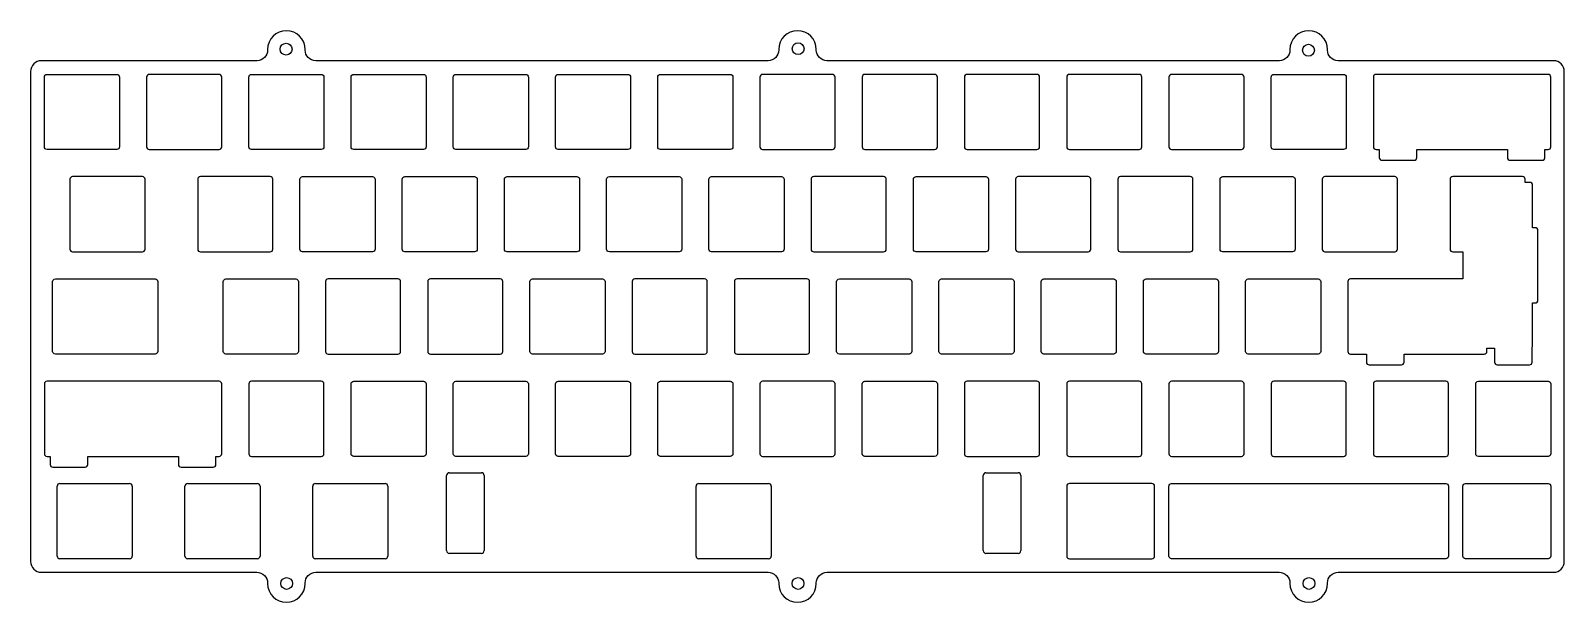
# Model space of a CAD drawing. Header units: millimetres. Extents: x -4 to 282, y -303 to -196.
import ezdxf

# ---------------------------------------------------------------- set-up
doc = ezdxf.new("R2010")
doc.units = ezdxf.units.MM
doc.layers.get('0').update_dxf_attribs({"linetype": 'CONTINUOUS'})

msp = doc.modelspace()

# ---------------------------------------------------------------- linework, layer by layer
for p, q in [((73.47, -292.93), (73.47, -278.93)), ((73.97, -278.43), (79.97, -278.43)), ((80.47, -278.93), (80.47, -292.93)), ((173.47, -292.93), (173.47, -278.93)), ((173.97, -278.43), (179.97, -278.43)), ((180.47, -278.93), (180.47, -292.93)), ((0.91, -293.93), (0.91, -280.93)), ((1.41, -280.43), (14.41, -280.43)), ((14.91, -280.93), (14.91, -293.93)), ((24.72, -293.93), (24.72, -280.93)), ((25.22, -280.43), (38.22, -280.43)), ((38.72, -280.93), (38.72, -293.93)), ((48.53, -293.93), (48.53, -280.93)), ((49.03, -280.43), (62.03, -280.43)), ((62.53, -280.93), (62.53, -293.93)), ((119.97, -293.93), (119.97, -280.93)), ((120.47, -280.43), (133.47, -280.43)), ((133.97, -280.93), (133.97, -293.93)), ((79.97, -293.43), (73.97, -293.43)), ((179.97, -293.43), (173.97, -293.43)), ((14.41, -294.43), (1.41, -294.43)), ((38.22, -294.43), (25.22, -294.43)), ((62.03, -294.43), (49.03, -294.43)), ((133.47, -294.43), (120.47, -294.43))]:
    msp.add_line(p, q)
for points in [[(144.35, -201.7, -0.410949), (142.37, -199.7), (142.37, -199.6, 1), (135.37, -199.6), (135.37, -199.7, -0.410949), (133.4, -201.7), (49.1, -201.7, -0.410949), (47.12, -199.7), (47.12, -199.6, 1), (40.12, -199.6), (40.12, -199.7, -0.410949), (38.15, -201.7), (-2.03, -201.7, 0.414214), (-4.03, -203.7), (-4.03, -294.95, 0.414214), (-2.03, -296.95), (38.12, -296.95, -0.414214), (40.12, -298.95), (40.12, -299.05, 1), (47.12, -299.05), (47.12, -298.95, -0.414214), (49.12, -296.95), (133.38, -296.95, -0.414214), (135.37, -298.95), (135.37, -299.05, 1), (142.37, -299.05), (142.37, -298.95, -0.414214), (144.37, -296.95), (228.62, -296.95, -0.414214), (230.62, -298.95), (230.62, -299.05, 1), (237.62, -299.05), (237.62, -298.95, -0.414214), (239.62, -296.95), (279.75, -296.95, 0.414214), (281.75, -294.95), (281.75, -203.7, 0.414214), (279.75, -201.7), (239.6, -201.7, -0.410949), (237.62, -199.7), (237.62, -199.6, 1), (230.62, -199.6), (230.62, -199.7, -0.410949), (228.65, -201.7)], [(-0.98, -218.23, -0.414214), (-1.48, -217.73), (-1.48, -204.73, -0.414214), (-0.98, -204.23), (12.02, -204.23, -0.414214), (12.52, -204.73), (12.52, -217.73, -0.414214), (12.02, -218.23)], [(31.07, -204.23), (18.07, -204.23, 0.414214), (17.57, -204.73), (17.57, -217.73, 0.414214), (18.07, -218.23), (31.07, -218.23, 0.414214), (31.57, -217.73), (31.57, -204.73, 0.414214)], [(37.12, -218.23, -0.414214), (36.62, -217.73), (36.62, -204.73, -0.414214), (37.12, -204.23), (50.12, -204.23, -0.414214), (50.62, -204.73), (50.62, -217.73, -0.414214), (50.12, -218.23)], [(55.67, -204.73, -0.414214), (56.17, -204.23), (69.17, -204.23, -0.414214), (69.67, -204.73), (69.67, -217.73, -0.414214), (69.17, -218.23), (56.17, -218.23, -0.414214), (55.67, -217.73)], [(88.72, -217.73, -0.414214), (88.22, -218.23), (75.22, -218.23, -0.414214), (74.72, -217.73), (74.72, -204.73, -0.414214), (75.22, -204.23), (88.22, -204.23, -0.414214), (88.72, -204.73)], [(93.77, -204.73, -0.414214), (94.27, -204.23), (107.27, -204.23, -0.414214), (107.77, -204.73), (107.77, -217.73, -0.414214), (107.27, -218.23), (94.27, -218.23, -0.414214), (93.77, -217.73)], [(112.82, -204.73, -0.414214), (113.32, -204.23), (126.32, -204.23, -0.414214), (126.82, -204.73), (126.82, -217.73, -0.414214), (126.32, -218.23), (113.32, -218.23, -0.414214), (112.82, -217.73)], [(145.37, -204.23), (132.37, -204.23, 0.414214), (131.87, -204.73), (131.87, -217.73, 0.414214), (132.37, -218.23), (145.37, -218.23, 0.414214), (145.87, -217.73), (145.87, -204.73, 0.414214)], [(164.42, -204.23), (151.42, -204.23, 0.414214), (150.92, -204.73), (150.92, -217.73, 0.414214), (151.42, -218.23), (164.42, -218.23, 0.414214), (164.92, -217.73), (164.92, -204.73, 0.414214)], [(183.47, -204.23), (170.47, -204.23, 0.414214), (169.97, -204.73), (169.97, -217.73, 0.414214), (170.47, -218.23), (183.47, -218.23, 0.414214), (183.97, -217.73), (183.97, -204.73, 0.414214)], [(202.52, -204.23), (189.52, -204.23, 0.414214), (189.02, -204.73), (189.02, -217.73, 0.414214), (189.52, -218.23), (202.52, -218.23, 0.414214), (203.02, -217.73), (203.02, -204.73, 0.414214)], [(221.57, -204.23), (208.57, -204.23, 0.414214), (208.07, -204.73), (208.07, -217.73, 0.414214), (208.57, -218.23), (221.57, -218.23, 0.414214), (222.07, -217.73), (222.07, -204.73, 0.414214)], [(241.12, -217.73, -0.414214), (240.62, -218.23), (227.62, -218.23, -0.414214), (227.12, -217.73), (227.12, -204.73, -0.414214), (227.62, -204.23), (240.62, -204.23, -0.414214), (241.12, -204.73)], [(278.73, -204.23), (246.68, -204.23, 0.414214), (246.17, -204.73), (246.17, -217.73, 0.414214), (246.68, -218.23), (247.26, -218.23), (247.26, -219.73, 0.414214), (247.76, -220.23), (253.76, -220.23, 0.414214), (254.26, -219.73), (254.26, -218.23), (271.14, -218.23), (271.14, -219.73, 0.414214), (271.64, -220.23), (277.64, -220.23, 0.414214), (278.14, -219.73), (278.14, -218.23), (278.73, -218.23, 0.414214), (279.23, -217.73), (279.23, -204.73, 0.414214)], [(3.79, -237.28), (16.79, -237.28, 0.414214), (17.29, -236.78), (17.29, -223.78, 0.414214), (16.79, -223.28), (3.79, -223.28, 0.414214), (3.29, -223.78), (3.29, -236.78, 0.414214)], [(40.6, -223.28), (27.6, -223.28, 0.414214), (27.1, -223.78), (27.1, -236.78, 0.414214), (27.6, -237.28), (40.6, -237.28, 0.414214), (41.1, -236.78), (41.1, -223.78, 0.414214)], [(60.15, -236.78, -0.414214), (59.65, -237.28), (46.65, -237.28, -0.414214), (46.15, -236.78), (46.15, -223.78, -0.414214), (46.65, -223.28), (59.65, -223.28, -0.414214), (60.15, -223.78)], [(79.2, -236.78, -0.414214), (78.7, -237.28), (65.7, -237.28, -0.414214), (65.2, -236.78), (65.2, -223.78, -0.414214), (65.7, -223.28), (78.7, -223.28, -0.414214), (79.2, -223.78)], [(97.75, -223.28, -0.414214), (98.25, -223.78), (98.25, -236.78, -0.414214), (97.75, -237.28), (84.75, -237.28, -0.414214), (84.25, -236.78), (84.25, -223.78, -0.414214), (84.75, -223.28)], [(103.8, -237.28, -0.414214), (103.3, -236.78), (103.3, -223.78, -0.414214), (103.8, -223.28), (116.8, -223.28, -0.414214), (117.3, -223.78), (117.3, -236.78, -0.414214), (116.8, -237.28)], [(122.35, -223.78, -0.414214), (122.85, -223.28), (135.85, -223.28, -0.414214), (136.35, -223.78), (136.35, -236.78, -0.414214), (135.85, -237.28), (122.85, -237.28, -0.414214), (122.35, -236.78)], [(141.9, -237.28), (154.9, -237.28, 0.414214), (155.4, -236.78), (155.4, -223.78, 0.414214), (154.9, -223.28), (141.9, -223.28, 0.414214), (141.4, -223.78), (141.4, -236.78, 0.414214)], [(160.45, -223.78, -0.414214), (160.95, -223.28), (173.95, -223.28, -0.414214), (174.45, -223.78), (174.45, -236.78, -0.414214), (173.95, -237.28), (160.95, -237.28, -0.414214), (160.45, -236.78)], [(193, -223.28), (180, -223.28, 0.414214), (179.5, -223.78), (179.5, -236.78, 0.414214), (180, -237.28), (193, -237.28, 0.414214), (193.5, -236.78), (193.5, -223.78, 0.414214)], [(199.05, -237.28), (212.05, -237.28, 0.414214), (212.55, -236.78), (212.55, -223.78, 0.414214), (212.05, -223.28), (199.05, -223.28, 0.414214), (198.55, -223.78), (198.55, -236.78, 0.414214)], [(217.6, -223.78, -0.414214), (218.1, -223.28), (231.1, -223.28, -0.414214), (231.6, -223.78), (231.6, -236.78, -0.414214), (231.1, -237.28), (218.1, -237.28, -0.414214), (217.6, -236.78)], [(250.15, -223.28), (237.15, -223.28, 0.414214), (236.65, -223.78), (236.65, -236.78, 0.414214), (237.15, -237.28), (250.15, -237.28, 0.414214), (250.65, -236.78), (250.65, -223.78, 0.414214)], [(262.84, -242.33), (241.91, -242.33, 0.414214), (241.41, -242.83), (241.41, -255.83, 0.414214), (241.91, -256.33), (244.88, -256.33), (244.88, -257.83, 0.414214), (245.38, -258.33), (251.38, -258.33, 0.414214), (251.88, -257.83), (251.88, -256.33), (266.82, -256.33, 0.414214), (267.32, -255.83), (267.32, -255.24), (268.76, -255.24), (268.76, -257.83, 0.414214), (269.26, -258.33), (275.26, -258.33, 0.414214), (275.76, -257.83), (275.76, -255.02, 0.150834), (275.84, -254.74), (275.84, -246.8), (276.34, -246.8, 0.414214), (276.84, -246.3), (276.84, -233.3, 0.414214), (276.34, -232.8), (275.84, -232.8), (275.84, -224.86, 0.414214), (275.34, -224.36), (274.46, -224.36), (274.46, -223.78, 0.414214), (273.96, -223.28), (260.96, -223.28, 0.414214), (260.46, -223.78), (260.46, -236.78, 0.414214), (260.96, -237.28), (262.84, -237.28)], [(6.16, -242.33, -0.005579), (6.17, -242.33), (19.17, -242.33, -0.414214), (19.67, -242.83), (19.67, -255.83, -0.414214), (19.17, -256.33), (0.57, -256.33, -0.414214), (0.07, -255.83), (0.07, -242.83, -0.414214), (0.57, -242.33), (1.57, -242.33, -0.005579), (1.58, -242.33)], [(31.86, -242.83, -0.414214), (32.36, -242.33), (45.36, -242.33, -0.414214), (45.86, -242.83), (45.86, -255.83, -0.414214), (45.36, -256.33), (32.36, -256.33, -0.414214), (31.86, -255.83)], [(51.41, -256.33), (64.41, -256.33, 0.414214), (64.91, -255.83), (64.91, -242.83, 0.414214), (64.41, -242.33), (51.41, -242.33, 0.414214), (50.91, -242.83), (50.91, -255.83, 0.414214)], [(70.46, -256.33), (83.46, -256.33, 0.414214), (83.96, -255.83), (83.96, -242.83, 0.414214), (83.46, -242.33), (70.46, -242.33, 0.414214), (69.96, -242.83), (69.96, -255.83, 0.414214)], [(103.01, -255.83, -0.414214), (102.51, -256.33), (89.51, -256.33, -0.414214), (89.01, -255.83), (89.01, -242.83, -0.414214), (89.51, -242.33), (102.51, -242.33, -0.414214), (103.01, -242.83)], [(108.56, -256.33), (121.56, -256.33, 0.414214), (122.06, -255.83), (122.06, -242.83, 0.414214), (121.56, -242.33), (108.56, -242.33, 0.414214), (108.06, -242.83), (108.06, -255.83, 0.414214)], [(127.11, -242.83), (127.11, -255.83, 0.414214), (127.61, -256.33), (140.61, -256.33, 0.414214), (141.11, -255.83), (141.11, -242.83, 0.414214), (140.61, -242.33), (127.61, -242.33, 0.414214)], [(159.66, -242.33, -0.414214), (160.16, -242.83), (160.16, -255.83, -0.414214), (159.66, -256.33), (146.66, -256.33, -0.414214), (146.16, -255.83), (146.16, -242.83, -0.414214), (146.66, -242.33)], [(165.21, -242.83, -0.414214), (165.71, -242.33), (178.71, -242.33, -0.414214), (179.21, -242.83), (179.21, -255.83, -0.414214), (178.71, -256.33), (165.71, -256.33, -0.414214), (165.21, -255.83)], [(197.76, -242.33, -0.414214), (198.26, -242.83), (198.26, -255.83, -0.414214), (197.76, -256.33), (184.76, -256.33, -0.414214), (184.26, -255.83), (184.26, -242.83, -0.414214), (184.76, -242.33)], [(203.31, -242.83, -0.414214), (203.81, -242.33), (216.81, -242.33, -0.414214), (217.31, -242.83), (217.31, -255.83, -0.414214), (216.81, -256.33), (203.81, -256.33, -0.414214), (203.31, -255.83)], [(236.36, -255.83, -0.414214), (235.86, -256.33), (222.86, -256.33, -0.414214), (222.36, -255.83), (222.36, -242.83, -0.414214), (222.86, -242.33), (235.86, -242.33, -0.414214), (236.36, -242.83)], [(31.57, -274.88), (31.57, -261.88, 0.414214), (31.07, -261.38), (-0.98, -261.38, 0.414214), (-1.48, -261.88), (-1.48, -274.88, 0.414214), (-0.98, -275.38), (-0.39, -275.38), (-0.39, -276.88, 0.414214), (0.11, -277.38), (6.11, -277.38, 0.414214), (6.61, -276.88), (6.61, -275.38), (23.49, -275.38), (23.49, -276.88, 0.414214), (23.99, -277.38), (29.99, -277.38, 0.414214), (30.49, -276.88), (30.49, -275.38), (31.07, -275.38, 0.414214)], [(50.62, -274.88), (50.62, -261.88, 0.414214), (50.12, -261.38), (37.12, -261.38, 0.414214), (36.62, -261.88), (36.62, -274.88, 0.414214), (37.12, -275.38), (50.12, -275.38, 0.414214)], [(69.17, -261.38, -0.414214), (69.67, -261.88), (69.67, -274.88, -0.414214), (69.17, -275.38), (56.17, -275.38, -0.414214), (55.67, -274.88), (55.67, -261.88, -0.414214), (56.17, -261.38)], [(75.22, -275.38, -0.414214), (74.72, -274.88), (74.72, -261.88, -0.414214), (75.22, -261.38), (88.22, -261.38, -0.414214), (88.72, -261.88), (88.72, -274.88, -0.414214), (88.22, -275.38)], [(107.27, -261.38, -0.414214), (107.77, -261.88), (107.77, -274.88, -0.414214), (107.27, -275.38), (94.27, -275.38, -0.414214), (93.77, -274.88), (93.77, -261.88, -0.414214), (94.27, -261.38)], [(112.82, -261.88, -0.414214), (113.32, -261.38), (126.32, -261.38, -0.414214), (126.82, -261.88), (126.82, -274.88, -0.414214), (126.32, -275.38), (113.32, -275.38, -0.414214), (112.82, -274.88)], [(131.87, -261.88), (131.87, -274.88, 0.414214), (132.37, -275.38), (145.37, -275.38, 0.414214), (145.87, -274.88), (145.87, -261.88, 0.414214), (145.37, -261.38), (132.37, -261.38, 0.414214)], [(164.42, -261.38, -0.414214), (164.92, -261.88), (164.92, -274.88, -0.414214), (164.42, -275.38), (151.42, -275.38, -0.414214), (150.92, -274.88), (150.92, -261.88, -0.414214), (151.42, -261.38)], [(170.47, -275.38), (183.47, -275.38, 0.414214), (183.97, -274.88), (183.97, -261.88, 0.414214), (183.47, -261.38), (170.47, -261.38, 0.414214), (169.97, -261.88), (169.97, -274.88, 0.414214)], [(189.02, -261.88), (189.02, -274.88, 0.414214), (189.52, -275.38), (202.52, -275.38, 0.414214), (203.02, -274.88), (203.02, -261.88, 0.414214), (202.52, -261.38), (189.52, -261.38, 0.414214)], [(208.07, -261.88), (208.07, -274.88, 0.414214), (208.57, -275.38), (221.57, -275.38, 0.414214), (222.07, -274.88), (222.07, -261.88, 0.414214), (221.57, -261.38), (208.57, -261.38, 0.414214)], [(241.12, -274.88), (241.12, -261.88, 0.414214), (240.62, -261.38), (227.62, -261.38, 0.414214), (227.12, -261.88), (227.12, -274.88, 0.414214), (227.62, -275.38), (240.62, -275.38, 0.414214)], [(246.17, -261.88), (246.17, -274.88, 0.414214), (246.68, -275.38), (259.68, -275.38, 0.414214), (260.17, -274.88), (260.17, -261.88, 0.414214), (259.68, -261.38), (246.68, -261.38, 0.414214)], [(279.23, -274.88, -0.414214), (278.73, -275.38), (265.73, -275.38, -0.414214), (265.23, -274.88), (265.23, -261.88, -0.414214), (265.73, -261.38), (278.73, -261.38, -0.414214), (279.23, -261.88)], [(189.52, -294.43), (204.91, -294.43, 0.414214), (205.41, -293.93), (205.41, -280.93, 0.414214), (204.91, -280.43), (189.52, -280.43, 0.414214), (189.02, -280.93), (189.02, -293.93, 0.414214)], [(208.07, -280.93, -0.414214), (208.57, -280.43), (259.68, -280.43, -0.414214), (260.17, -280.93), (260.17, -293.93, -0.414214), (259.68, -294.43), (208.57, -294.43, -0.414214), (208.07, -293.93)], [(262.84, -280.93, -0.414214), (263.34, -280.43), (278.73, -280.43, -0.414214), (279.23, -280.93), (279.23, -293.93, -0.414214), (278.73, -294.43), (263.34, -294.43, -0.414214), (262.84, -293.93)]]:
    msp.add_lwpolyline(points, format="xyb", close=True)
for centre in [(43.57, -199.54), (138.98, -199.46), (234.07, -199.74), (43.67, -299.04), (138.97, -299.04), (234.17, -299.04)]:
    msp.add_circle(centre, 1.1)
for centre, start, end in [((73.97, -278.93), 90, 180), ((79.97, -278.93), 89.9163, 90), ((79.97, -278.93), 0, 90), ((173.97, -278.93), 90, 180), ((179.97, -278.93), 0, 90), ((179.97, -278.93), 89.9163, 90), ((1.41, -280.93), 90, 180), ((14.41, -280.93), 89.9163, 90), ((14.41, -280.93), 0, 90), ((25.22, -280.93), 90, 180), ((38.22, -280.93), 89.9163, 90), ((38.22, -280.93), 0, 90), ((49.03, -280.93), 90, 180), ((62.03, -280.93), 89.9163, 90), ((62.03, -280.93), 0, 90), ((120.47, -280.93), 90, 180), ((133.47, -280.93), 89.9163, 90), ((133.47, -280.93), 0, 90), ((1.41, -293.93), 180, 270), ((14.41, -293.93), -90, 0), ((25.22, -293.93), 180, 270), ((38.22, -293.93), -90, 0), ((49.03, -293.93), 180, 270), ((62.03, -293.93), -90, 0), ((73.97, -292.93), 180, 270), ((79.97, -292.93), -90, 0), ((79.97, -292.93), 270, 270.0837), ((120.47, -293.93), 180, 270), ((133.47, -293.93), -90, 0), ((173.97, -292.93), 180, 270), ((179.97, -292.93), -90, 0), ((179.97, -292.93), 270, 270.0837), ((14.41, -293.93), 270, 270.0837), ((38.22, -293.93), 270, 270.0837), ((62.03, -293.93), 270, 270.0837), ((133.47, -293.93), 270, 270.0837)]:
    msp.add_arc(centre, 0.5, start, end)

doc.saveas('drawing.dxf')
